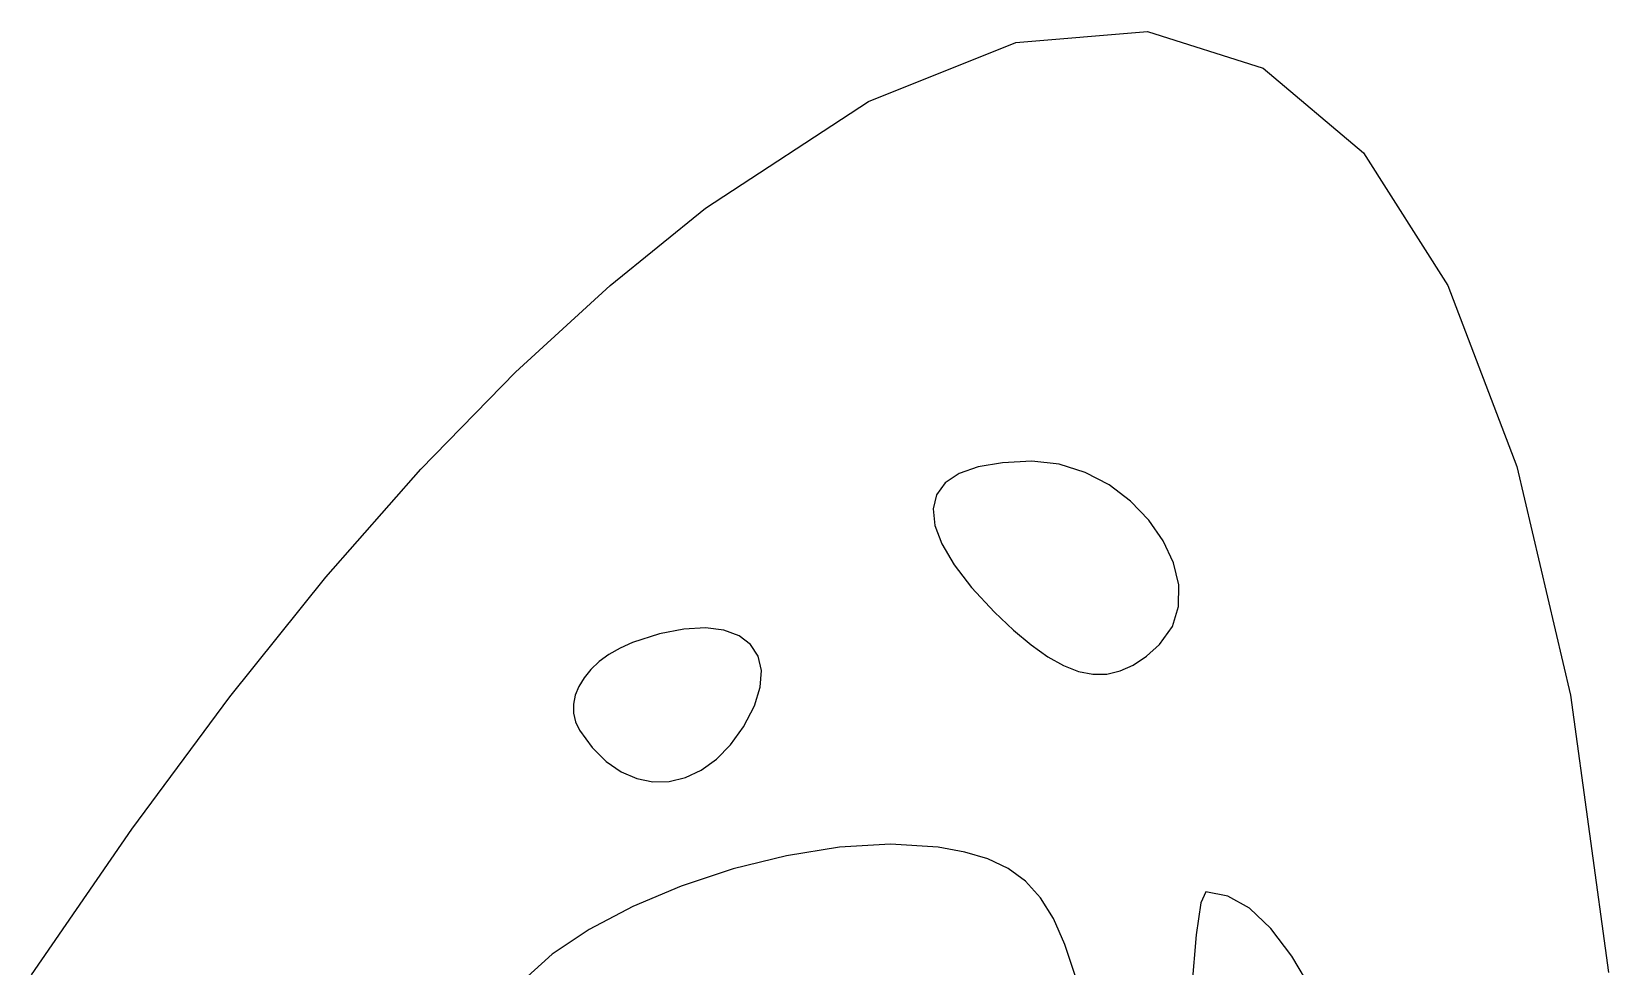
# Model space of a CAD drawing. Header units: metres. Extents: x 0 to 1200, y 0 to 600.
# Drawn here: x 357.72 to 387, y 199.09 to 216.46 of the extents above; entities that cross this region are included whole.
import ezdxf

# ---------------------------------------------------------------- set-up
doc = ezdxf.new("R2010")
doc.units = ezdxf.units.M

msp = doc.modelspace()

# ---------------------------------------------------------------- linework, layer by layer
at = {"layer": 'CUT'}
for points in [[(357.724, 198.934), (359.585, 201.641), (361.403, 204.098), (363.189, 206.321), (364.954, 208.326), (366.709, 210.127), (368.467, 211.739), (370.238, 213.179), (373.266, 215.158), (376.001, 216.252), (378.443, 216.458), (380.594, 215.775), (382.454, 214.202), (384.024, 211.737), (385.305, 208.379), (386.298, 204.127), (387.004, 198.979)], [(377.1, 198.921), (376.913, 199.5), (376.702, 199.978), (376.46, 200.365), (376.181, 200.672), (375.857, 200.909), (375.483, 201.087), (375.052, 201.216), (374.558, 201.306), (373.675, 201.363), (372.725, 201.306), (371.739, 201.148), (370.75, 200.903), (369.788, 200.584), (368.887, 200.205), (368.078, 199.778), (367.393, 199.319), (366.864, 198.839)], [(381.513, 198.624), (381.128, 199.28), (380.735, 199.797), (380.337, 200.171), (379.934, 200.398), (379.53, 200.474), (379.438, 200.27), (379.349, 199.677), (379.266, 198.724)]]:
    msp.add_lwpolyline(points, dxfattribs=at)
for points in [[(378.667, 205.072), (378.907, 205.404), (379.023, 205.777), (379.027, 206.178), (378.929, 206.589), (378.739, 206.996), (378.469, 207.383), (378.13, 207.735), (377.732, 208.035), (377.287, 208.269), (376.804, 208.42), (376.296, 208.474), (375.752, 208.448), (375.303, 208.371), (374.949, 208.245), (374.691, 208.072), (374.529, 207.852), (374.464, 207.589), (374.496, 207.284), (374.625, 206.938), (374.853, 206.553), (375.178, 206.131), (375.603, 205.674), (375.954, 205.34), (376.284, 205.063), (376.594, 204.843), (376.886, 204.679), (377.165, 204.571), (377.431, 204.519), (377.687, 204.522), (377.937, 204.579), (378.182, 204.69), (378.424, 204.855), (378.667, 205.072)], [(370.944, 203.541), (371.146, 203.93), (371.256, 204.281), (371.277, 204.59), (371.214, 204.854), (371.074, 205.069), (370.861, 205.231), (370.58, 205.336), (370.237, 205.379), (369.836, 205.358), (369.383, 205.268), (368.883, 205.105), (368.653, 205.003), (368.446, 204.885), (368.265, 204.752), (368.11, 204.607), (367.983, 204.453), (367.886, 204.293), (367.82, 204.129), (367.787, 203.963), (367.787, 203.798), (367.824, 203.637), (367.898, 203.482), (368.133, 203.157), (368.392, 202.899), (368.67, 202.707), (368.962, 202.581), (369.262, 202.521), (369.565, 202.527), (369.866, 202.598), (370.16, 202.736), (370.441, 202.939), (370.704, 203.207), (370.944, 203.541)]]:
    msp.add_lwpolyline(points, close=True, dxfattribs=at)

doc.saveas('drawing.dxf')
